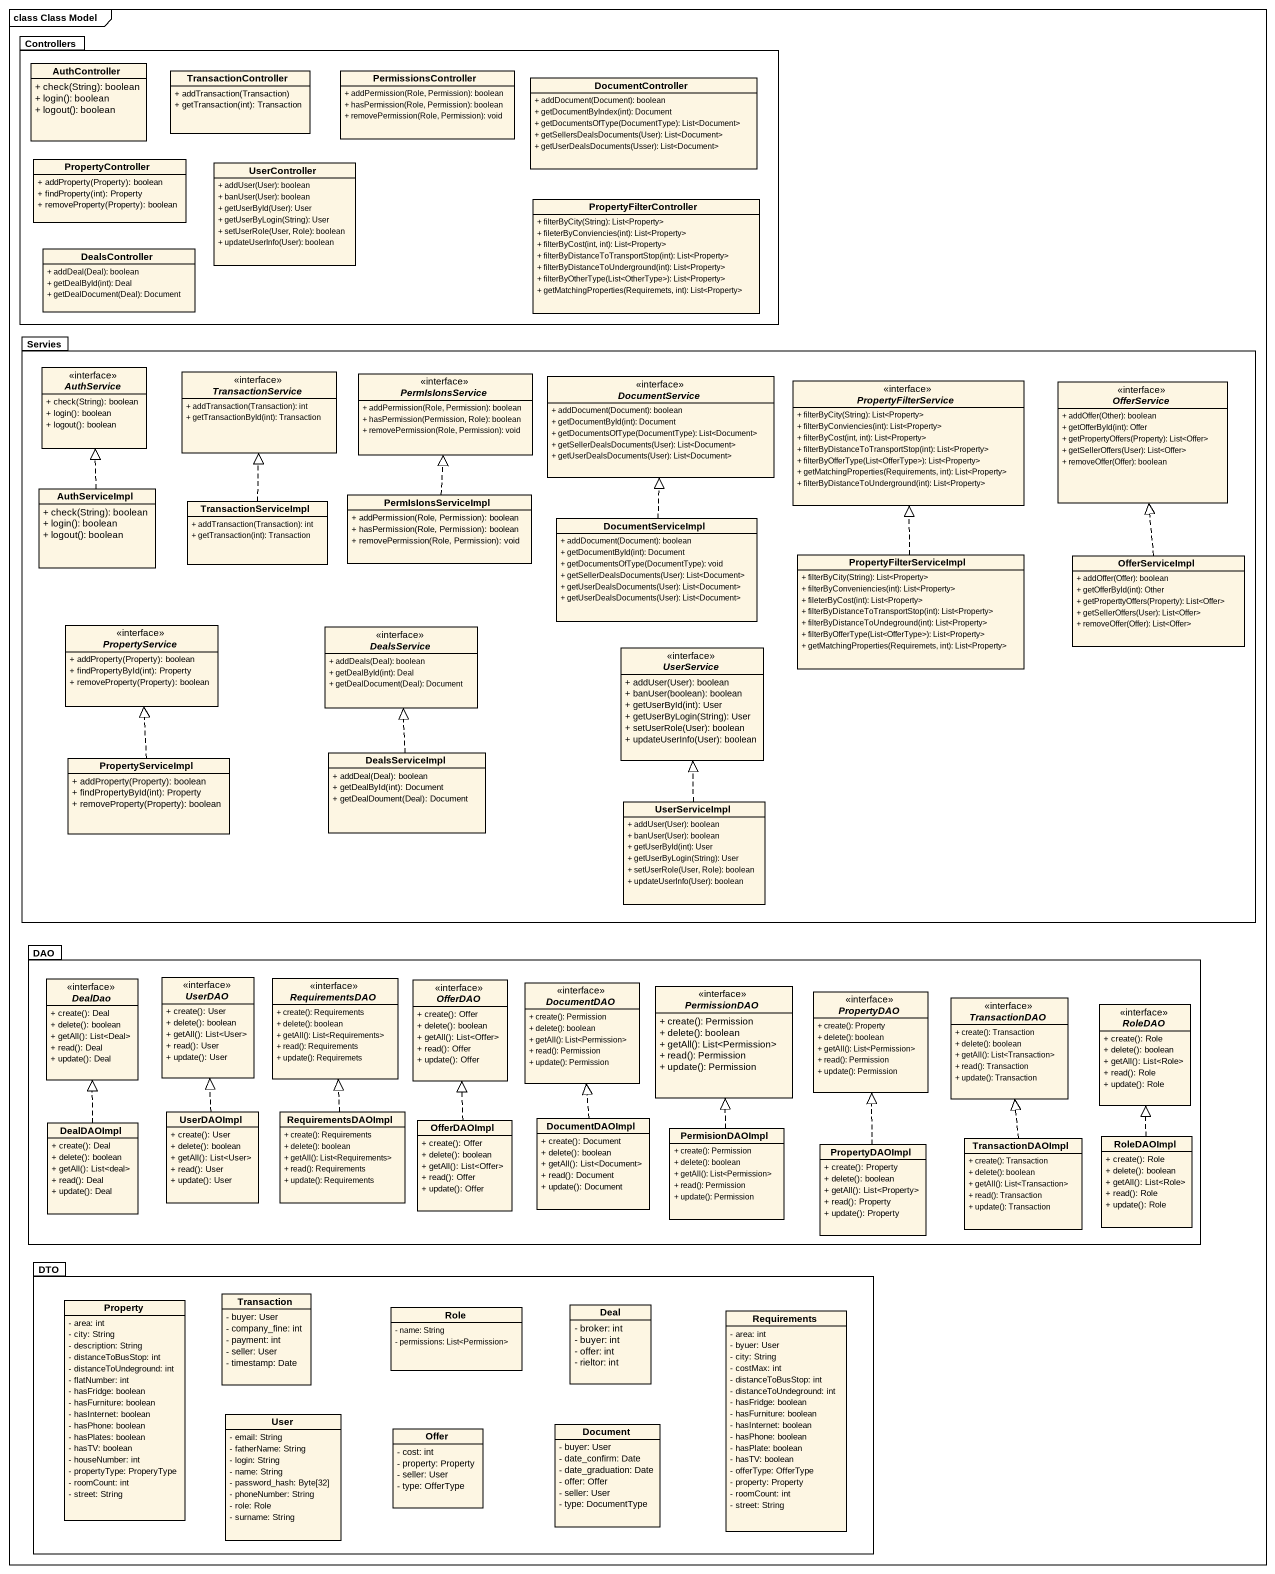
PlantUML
@startuml
mainframe class Class Model
hide circle
hide empty members
skinparam classAttributeIconSize 0
package Controllers {
  class AuthController {
    + check(String): boolean
    + login(): boolean
    + logout(): boolean
  }
  class TransactionController {
    + addTransaction(Transaction)
    + getTransaction(int): Transaction
  }
  class PermissionsController {
    + addPermission(Role, Permission): boolean
    + hasPermission(Role, Permission): boolean
    + removePermission(Role, Permission): void
  }
  class DocumentController {
    + addDocument(Document): boolean
    + getDocumentByIndex(int): Document
    + getDocumentsOfType(DocumentType): List<Document>
    + getSellersDealsDocuments(User): List<Document>
    + getUserDealsDocuments(Usser): List<Document>
  }
  class PropertyController {
    + addProperty(Property): boolean
    + findProperty(int): Property
    + removeProperty(Property): boolean
  }
  class UserController {
    + addUser(User): boolean
    + banUser(User): boolean
    + getUserById(User): User
    + getUserByLogin(String): User
    + setUserRole(User, Role): boolean
    + updateUserInfo(User): boolean
  }
  class PropertyFilterController {
    + filterByCity(String): List<Property>
    + fileterByConviencies(int): List<Property>
    + filterByCost(int, int): List<Property>
    + filterByDistanceToTransportStop(int): List<Property>
    + filterByDistanceToUnderground(int): List<Property>
    + filterByOtherType(List<OtherType>): List<Property>
    + getMatchingProperties(Requiremets, int): List<Property>
  }
  class DealsController {
    + addDeal(Deal): boolean
    + getDealById(int): Deal
    + getDealDocument(Deal): Document
  }
}
package Servies {
  interface AuthService {
    + check(String): boolean
    + login(): boolean
    + logout(): boolean
  }
  interface TransactionService {
    + addTransaction(Transaction): int
    + getTransactionById(int): Transaction
  }
  interface PermIsIonsService {
    + addPermission(Role, Permission): boolean
    + hasPermission(Permission, Role): boolean
    + removePermission(Role, Permission): void
  }
  interface DocumentService {
    + addDocument(Document): boolean
    + getDocumentById(int): Document
    + getDocumentsOfType(DocumentType): List<Document>
    + getSellerDealsDocuments(User): List<Document>
    + getUserDealsDocuments(User): List<Document>
  }
  interface PropertyFilterService {
    + filterByCity(String): List<Property>
    + filterByConviencies(int): List<Property>
    + filterByCost(int, int): List<Property>
    + filterByDistanceToTransportStop(int): List<Property>
    + filterByOfferType(List<OfferType>): List<Property>
    + getMatchingProperties(Requirements, int): List<Property>
    + filterByDistanceToUnderground(int): List<Property>
  }
  interface OfferService {
    + addOffer(Other): boolean
    + getOfferById(int): Offer
    + getPropertyOffers(Property): List<Offer>
    + getSellerOffers(User): List<Offer>
    + removeOffer(Offer): boolean
  }
  class AuthServiceImpl {
    + check(String): boolean
    + login(): boolean
    + logout(): boolean
  }
  class TransactionServiceImpl {
    + addTransaction(Transaction): int
    + getTransaction(int): Transaction
  }
  class PermIsIonsServiceImpl {
    + addPermission(Role, Permission): boolean
    + hasPermission(Role, Permission): boolean
    + removePermission(Role, Permission): void
  }
  class DocumentServiceImpl {
    + addDocument(Document): boolean
    + getDocumentById(int): Document
    + getDocumentsOfType(DocumentType): void
    + getSellerDealsDocuments(User): List<Document>
    + getUserDealsDocuments(User): List<Document>
    + getUserDealsDocuments(User): List<Document>
  }
  class PropertyFilterServiceImpl {
    + filterByCity(String): List<Property>
    + filterByConveniencies(int): List<Property>
    + fileterByCost(int): List<Property>
    + filterByDistanceToTransportStop(int): List<Property>
    + filterByDistanceToUndeground(int): List<Property>
    + filterByOfferType(List<OfferType>): List<Property>
    + getMatchingProperties(Requiremets, int): List<Property>
  }
  class OfferServiceImpl {
    + addOffer(Offer): boolean
    + getOfferById(int): Other
    + getProperttyOffers(Property): List<Offer>
    + getSellerOffers(User): List<Offer>
    + removeOffer(Offer): List<Offer>
  }
  interface PropertyService {
    + addProperty(Property): boolean
    + findPropertyById(int): Property
    + removeProperty(Property): boolean
  }
  interface DealsService {
    + addDeals(Deal): boolean
    + getDealById(int): Deal
    + getDealDocument(Deal): Document
  }
  interface UserService {
    + addUser(User): boolean
    + banUser(boolean): boolean
    + getUserById(int): User
    + getUserByLogin(String): User
    + setUserRole(User): boolean
    + updateUserInfo(User): boolean
  }
  class PropertyServiceImpl {
    + addProperty(Property): boolean
    + findPropertyById(int): Property
    + removeProperty(Property): boolean
  }
  class DealsServiceImpl {
    + addDeal(Deal): boolean
    + getDealById(int): Document
    + getDealDoument(Deal): Document
  }
  class UserServiceImpl {
    + addUser(User): boolean
    + banUser(User): boolean
    + getUserById(int): User
    + getUserByLogin(String): User
    + setUserRole(User, Role): boolean
    + updateUserInfo(User): boolean
  }
}
package DAO {
  interface DealDao {
    + create(): Deal
    + delete(): boolean
    + getAll(): List<Deal>
    + read(): Deal
    + update(): Deal
  }
  interface UserDAO {
    + create(): User
    + delete(): boolean
    + getAll(): List<User>
    + read(): User
    + update(): User
  }
  interface RequirementsDAO {
    + create(): Requirements
    + delete(): boolean
    + getAll(): List<Requirements>
    + read(): Requirements
    + update(): Requiremets
  }
  interface OfferDAO {
    + create(): Offer
    + delete(): boolean
    + getAll(): List<Offer>
    + read(): Offer
    + update(): Offer
  }
  interface DocumentDAO {
    + create(): Permission
    + delete(): boolean
    + getAll(): List<Permission>
    + read(): Permission
    + update(): Permission
  }
  interface PermissionDAO {
    + create(): Permission
    + delete(): boolean
    + getAll(): List<Permission>
    + read(): Permission
    + update(): Permission
  }
  interface PropertyDAO {
    + create(): Property
    + delete(): boolean
    + getAll(): List<Permission>
    + read(): Permission
    + update(): Permission
  }
  interface TransactionDAO {
    + create(): Transaction
    + delete(): boolean
    + getAll(): List<Transaction>
    + read(): Transaction
    + update(): Transaction
  }
  interface RoleDAO {
    + create(): Role
    + delete(): boolean
    + getAll(): List<Role>
    + read(): Role
    + update(): Role
  }
  class DealDAOImpl {
    + create(): Deal
    + delete(): boolean
    + getAll(): List<deal>
    + read(): Deal
    + update(): Deal
  }
  class UserDAOImpl {
    + create(): User
    + delete(): boolean
    + getAll(): List<User>
    + read(): User
    + update(): User
  }
  class RequirementsDAOImpl {
    + create(): Requirements
    + delete(): boolean
    + getAll(): List<Requirements>
    + read(): Requirements
    + update(): Requirements
  }
  class OfferDAOImpl {
    + create(): Offer
    + delete(): boolean
    + getAll(): List<Offer>
    + read(): Offer
    + update(): Offer
  }
  class DocumentDAOImpl {
    + create(): Document
    + delete(): boolean
    + getAll(): List<Document>
    + read(): Document
    + update(): Document
  }
  class PermisionDAOImpl {
    + create(): Permission
    + delete(): boolean
    + getAll(): List<Permission>
    + read(): Permission
    + update(): Permission
  }
  class TransactionDAOImpl {
    + create(): Transaction
    + delete(): boolean
    + getAll(): List<Transaction>
    + read(): Transaction
    + update(): Transaction
  }
  class RoleDAOImpl {
    + create(): Role
    + delete(): boolean
    + getAll(): List<Role>
    + read(): Role
    + update(): Role
  }
  class PropertyDAOImpl {
    + create(): Property
    + delete(): boolean
    + getAll(): List<Property>
    + read(): Property
    + update(): Property
  }
}
package DTO {
  class Property {
    - area: int
    - city: String
    - description: String
    - distanceToBusStop: int
    - distanceToUndeground: int
    - flatNumber: int
    - hasFridge: boolean
    - hasFurniture: boolean
    - hasInternet: boolean
    - hasPhone: boolean
    - hasPlates: boolean
    - hasTV: boolean
    - houseNumber: int
    - propertyType: ProperyType
    - roomCount: int
    - street: String
  }
  class Transaction {
    - buyer: User
    - company_fine: int
    - payment: int
    - seller: User
    - timestamp: Date
  }
  class Deal {
    - broker: int
    - buyer: int
    - offer: int
    - rieltor: int
  }
  class Role {
    - name: String
    - permissions: List<Permission>
  }
  class Requirements {
    - area: int
    - byuer: User
    - city: String
    - costMax: int
    - distanceToBusStop: int
    - distanceToUndeground: int
    - hasFridge: boolean
    - hasFurniture: boolean
    - hasInternet: boolean
    - hasPhone: boolean
    - hasPlate: boolean
    - hasTV: boolean
    - offerType: OfferType
    - property: Property
    - roomCount: int
    - street: String
  }
  class User {
    - email: String
    - fatherName: String
    - login: String
    - name: String
    - password_hash: Byte[32]
    - phoneNumber: String
    - role: Role
    - surname: String
  }
  class Offer {
    - cost: int
    - property: Property
    - seller: User
    - type: OfferType
  }
  class Document {
    - buyer: User
    - date_confirm: Date
    - date_graduation: Date
    - offer: Offer
    - seller: User
    - type: DocumentType
  }
}
AuthServiceImpl .up.|> AuthService
TransactionServiceImpl .up.|> TransactionService
PermIsIonsServiceImpl .up.|> PermIsIonsService
DocumentServiceImpl .up.|> DocumentService
PropertyFilterServiceImpl .up.|> PropertyFilterService
OfferServiceImpl .up.|> OfferService
PropertyServiceImpl .up.|> PropertyService
DealsServiceImpl .up.|> DealsService
UserServiceImpl .up.|> UserService
DealDAOImpl .up.|> DealDao
UserDAOImpl .up.|> UserDAO
RequirementsDAOImpl .up.|> RequirementsDAO
OfferDAOImpl .up.|> OfferDAO
DocumentDAOImpl .up.|> DocumentDAO
PermisionDAOImpl .up.|> PermissionDAO
TransactionDAOImpl .up.|> TransactionDAO
RoleDAOImpl .up.|> RoleDAO
PropertyDAOImpl .up.|> PropertyDAO
@enduml
